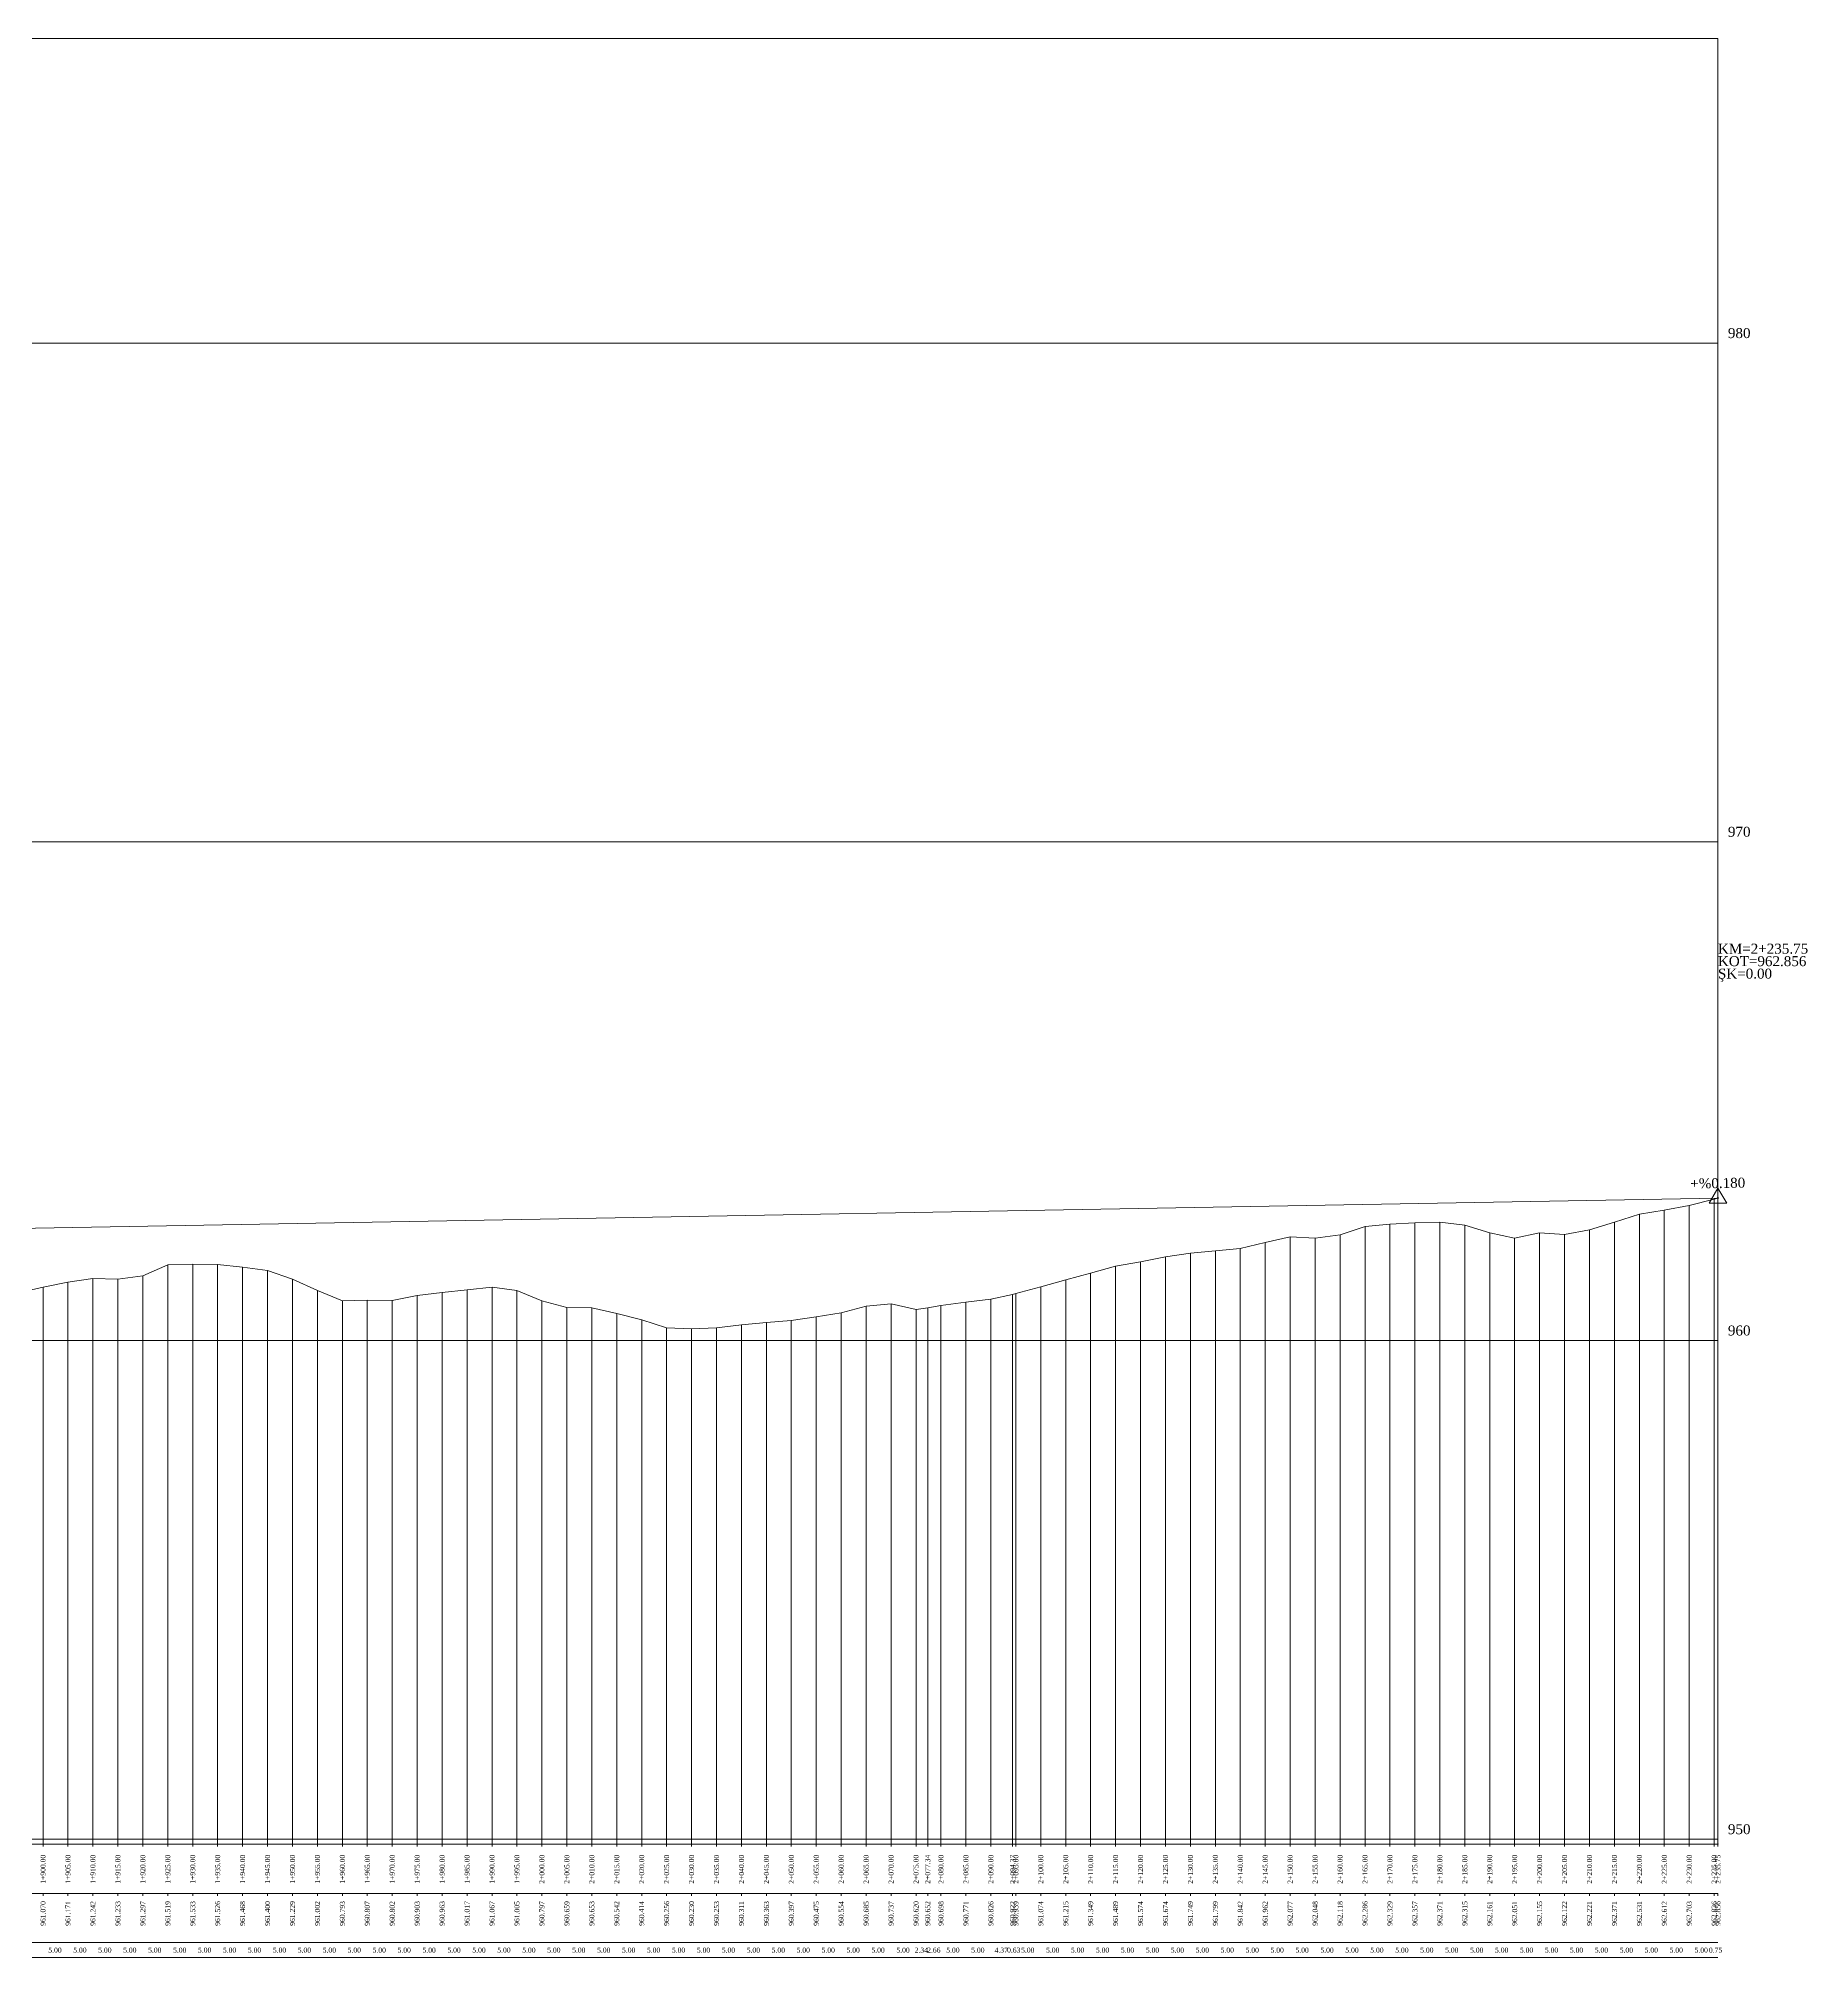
# Model space of a CAD drawing. Header units: metres. Extents: x 478603 to 489313, y 4282657 to 4289463.
# Drawn here: x 485037.6 to 485392.3, y 4283872.8 to 4284257.7 of the extents above; entities that cross this region are included whole.
import ezdxf

# ---------------------------------------------------------------- set-up
doc = ezdxf.new("R2010")
doc.units = ezdxf.units.M
for name, color, linetype, lineweight in [('PL_SEMBOL', 7, 'Continuous', 0), ('PR_ALINMAN', 1, 'Continuous', 0), ('PR_ENK_ARAMESAFE', 5, 'Continuous', 0), ('PR_ENK_EKSEN1', 5, 'Continuous', 0), ('PR_ENK_EKSEN1D', 1, 'Continuous', 0), ('PR_ENK_KM', 18, 'Continuous', 0), ('PR_ENK_Z', 96, 'Continuous', 0), ('PR_KIYAS', 153, 'Continuous', 0), ('PR_OLCEK', 1, 'Continuous', 0), ('PR_PROFIL', 153, 'Continuous', 0)]:
    doc.layers.add(name, color=color, linetype=linetype, lineweight=lineweight)
doc.styles.get("Standard").update_dxf_attribs({"font": 'times.ttf'})

# ---------------------------------------------------------------- blocks, each defined once
blk = doc.blocks.new('3')
at = {"layer": 'PL_SEMBOL'}
for p, q in [((0, 2), (-1.75, -1)), ((0.125, 0.125), (-0.125, -0.125)), ((-0.125, 0.125), (0.125, -0.125)), ((1.75, -1), (0, 2)), ((-1.75, -1), (1.75, -1))]:
    blk.add_line(p, q, dxfattribs=at)

msp = doc.modelspace()

# ---------------------------------------------------------------- linework, layer by layer
at = {"layer": 'PR_ALINMAN'}
for p in [(484524.22, 4284009.85), (485374.32, 4284025.15)]:
    msp.add_line(p, (485374.32, 4284025.15), dxfattribs=at)
at = {"layer": 'PR_ENK_EKSEN1'}
for p, q in [((485363.57, 4284022.71), (485368.57, 4284023.62)), ((485368.57, 4284023.62), (485373.57, 4284024.95)), ((485373.57, 4284024.95), (485374.32, 4284025.15)), ((485298.57, 4284017.77), (485303.57, 4284019.45)), ((485303.57, 4284019.45), (485308.57, 4284019.88)), ((485308.57, 4284019.88), (485313.57, 4284020.16)), ((485313.57, 4284020.16), (485318.57, 4284020.3)), ((485318.57, 4284020.3), (485323.57, 4284019.74)), ((485323.57, 4284019.74), (485328.57, 4284018.2)), ((485348.57, 4284018.79), (485353.57, 4284020.3)), ((485353.57, 4284020.3), (485358.57, 4284021.9)), ((485358.57, 4284021.9), (485363.57, 4284022.71)), ((485278.57, 4284015.01), (485283.57, 4284016.21)), ((485283.57, 4284016.21), (485288.57, 4284017.36)), ((485288.57, 4284017.36), (485293.57, 4284017.07)), ((485293.57, 4284017.07), (485298.57, 4284017.77)), ((485328.57, 4284018.2), (485333.57, 4284017.09)), ((485333.57, 4284017.09), (485338.57, 4284018.14)), ((485338.57, 4284018.14), (485343.57, 4284017.81)), ((485343.57, 4284017.81), (485348.57, 4284018.79)), ((485058.57, 4284009.56), (485063.57, 4284011.78)), ((485063.57, 4284011.78), (485068.57, 4284011.92)), ((485068.57, 4284011.92), (485073.57, 4284011.85)), ((485073.57, 4284011.85), (485078.57, 4284011.27)), ((485248.57, 4284010.08), (485253.57, 4284011.48)), ((485253.57, 4284011.48), (485258.57, 4284012.33)), ((485258.57, 4284012.33), (485263.57, 4284013.33)), ((485263.57, 4284013.33), (485268.57, 4284014.08)), ((485268.57, 4284014.08), (485273.57, 4284014.58)), ((485273.57, 4284014.58), (485278.57, 4284015.01)), ((485038.57, 4284007.29), (485043.57, 4284008.3)), ((485043.57, 4284008.3), (485048.57, 4284009.01)), ((485048.57, 4284009.01), (485053.57, 4284008.91)), ((485053.57, 4284008.91), (485058.57, 4284009.56)), ((485078.57, 4284011.27), (485083.57, 4284010.59)), ((485083.57, 4284010.59), (485088.57, 4284008.88)), ((485088.57, 4284008.88), (485093.57, 4284006.6)), ((485238.57, 4284007.33), (485243.57, 4284008.74)), ((485243.57, 4284008.74), (485248.57, 4284010.08)), ((485033.57, 4284006.17), (485038.57, 4284007.29)), ((485093.57, 4284006.6), (485098.57, 4284004.52)), ((485098.57, 4284004.52), (485103.57, 4284004.66)), ((485103.57, 4284004.66), (485108.57, 4284004.61)), ((485108.57, 4284004.61), (485113.57, 4284005.62)), ((485113.57, 4284005.62), (485118.57, 4284006.22)), ((485118.57, 4284006.22), (485123.57, 4284006.76)), ((485123.57, 4284006.76), (485128.57, 4284007.26)), ((485128.57, 4284007.26), (485133.57, 4284006.64)), ((485133.57, 4284006.64), (485138.57, 4284004.55)), ((485138.57, 4284004.55), (485143.57, 4284003.17)), ((485203.57, 4284003.44), (485208.57, 4284003.95)), ((485208.57, 4284003.95), (485213.57, 4284002.79)), ((485218.57, 4284003.57), (485223.57, 4284004.3)), ((485223.57, 4284004.3), (485228.57, 4284004.85)), ((485228.57, 4284004.85), (485232.94, 4284005.81)), ((485232.94, 4284005.81), (485233.57, 4284005.98)), ((485233.57, 4284005.98), (485238.57, 4284007.33)), ((485143.57, 4284003.17), (485148.57, 4284003.12)), ((485148.57, 4284003.12), (485153.57, 4284002.01)), ((485153.57, 4284002.01), (485158.57, 4284000.73)), ((485158.57, 4284000.73), (485163.57, 4283999.15)), ((485178.57, 4283999.7), (485183.57, 4284000.22)), ((485183.57, 4284000.22), (485188.57, 4284000.56)), ((485188.57, 4284000.56), (485193.57, 4284001.34)), ((485193.57, 4284001.34), (485198.57, 4284002.13)), ((485198.57, 4284002.13), (485203.57, 4284003.44)), ((485213.57, 4284002.79), (485215.91, 4284003.11)), ((485215.91, 4284003.11), (485218.57, 4284003.57)), ((485163.57, 4283999.15), (485168.57, 4283998.89)), ((485168.57, 4283998.89), (485173.57, 4283999.11)), ((485173.57, 4283999.11), (485178.57, 4283999.7))]:
    msp.add_line(p, q, dxfattribs=at)
at = {"layer": 'PR_ENK_EKSEN1D'}
for p, q in [((485368.57, 4283895.59), (485368.57, 4284023.62)), ((485373.57, 4283895.59), (485373.57, 4284024.95)), ((485374.32, 4283895.59), (485374.32, 4284025.15)), ((485303.57, 4283895.59), (485303.57, 4284019.45)), ((485308.57, 4283895.59), (485308.57, 4284019.88)), ((485313.57, 4283895.59), (485313.57, 4284020.16)), ((485318.57, 4283895.59), (485318.57, 4284020.3)), ((485323.57, 4283895.59), (485323.57, 4284019.74)), ((485353.57, 4283895.59), (485353.57, 4284020.3)), ((485358.57, 4283895.59), (485358.57, 4284021.9)), ((485363.57, 4283895.59), (485363.57, 4284022.71)), ((485283.57, 4283895.59), (485283.57, 4284016.21)), ((485288.57, 4283895.59), (485288.57, 4284017.36)), ((485293.57, 4283895.59), (485293.57, 4284017.07)), ((485298.57, 4283895.59), (485298.57, 4284017.77)), ((485328.57, 4283895.59), (485328.57, 4284018.2)), ((485333.57, 4283895.59), (485333.57, 4284017.09)), ((485338.57, 4283895.59), (485338.57, 4284018.14)), ((485343.57, 4283895.59), (485343.57, 4284017.81)), ((485348.57, 4283895.59), (485348.57, 4284018.79)), ((485063.57, 4283895.59), (485063.57, 4284011.78)), ((485068.57, 4283895.59), (485068.57, 4284011.92)), ((485073.57, 4283895.59), (485073.57, 4284011.85)), ((485253.57, 4283895.59), (485253.57, 4284011.48)), ((485258.57, 4283895.59), (485258.57, 4284012.33)), ((485263.57, 4283895.59), (485263.57, 4284013.33)), ((485268.57, 4283895.59), (485268.57, 4284014.08)), ((485273.57, 4283895.59), (485273.57, 4284014.58)), ((485278.57, 4283895.59), (485278.57, 4284015.01)), ((485043.57, 4283895.59), (485043.57, 4284008.3)), ((485048.57, 4283895.59), (485048.57, 4284009.01)), ((485053.57, 4283895.59), (485053.57, 4284008.91)), ((485058.57, 4283895.59), (485058.57, 4284009.56)), ((485078.57, 4283895.59), (485078.57, 4284011.27)), ((485083.57, 4283895.59), (485083.57, 4284010.59)), ((485088.57, 4283895.59), (485088.57, 4284008.88)), ((485243.57, 4283895.59), (485243.57, 4284008.74)), ((485248.57, 4283895.59), (485248.57, 4284010.08)), ((485038.57, 4283895.59), (485038.57, 4284007.29)), ((485093.57, 4283895.59), (485093.57, 4284006.6)), ((485098.57, 4283895.59), (485098.57, 4284004.52)), ((485103.57, 4283895.59), (485103.57, 4284004.66)), ((485108.57, 4283895.59), (485108.57, 4284004.61)), ((485113.57, 4283895.59), (485113.57, 4284005.62)), ((485118.57, 4283895.59), (485118.57, 4284006.22)), ((485123.57, 4283895.59), (485123.57, 4284006.76)), ((485128.57, 4283895.59), (485128.57, 4284007.26)), ((485133.57, 4283895.59), (485133.57, 4284006.64)), ((485138.57, 4283895.59), (485138.57, 4284004.55)), ((485208.57, 4283895.59), (485208.57, 4284003.95)), ((485223.57, 4283895.59), (485223.57, 4284004.3)), ((485228.57, 4283895.59), (485228.57, 4284004.85)), ((485232.94, 4283895.59), (485232.94, 4284005.81)), ((485233.57, 4283895.59), (485233.57, 4284005.98)), ((485238.57, 4283895.59), (485238.57, 4284007.33)), ((485143.57, 4283895.59), (485143.57, 4284003.17)), ((485148.57, 4283895.59), (485148.57, 4284003.12)), ((485153.57, 4283895.59), (485153.57, 4284002.01)), ((485158.57, 4283895.59), (485158.57, 4284000.73)), ((485183.57, 4283895.59), (485183.57, 4284000.22)), ((485188.57, 4283895.59), (485188.57, 4284000.56)), ((485193.57, 4283895.59), (485193.57, 4284001.34)), ((485198.57, 4283895.59), (485198.57, 4284002.13)), ((485203.57, 4283895.59), (485203.57, 4284003.44)), ((485213.57, 4283895.59), (485213.57, 4284002.79)), ((485215.91, 4283895.59), (485215.91, 4284003.11)), ((485218.57, 4283895.59), (485218.57, 4284003.57)), ((485163.57, 4283895.59), (485163.57, 4283999.15)), ((485168.57, 4283895.59), (485168.57, 4283998.89)), ((485173.57, 4283895.59), (485173.57, 4283999.11)), ((485178.57, 4283895.59), (485178.57, 4283999.7))]:
    msp.add_line(p, q, dxfattribs=at)
at = {"layer": 'PR_KIYAS'}
for p, q in [((483148.57, 4284196.59), (485374.32, 4284196.59)), ((483148.57, 4284096.59), (485374.32, 4284096.59)), ((483148.57, 4283996.59), (485374.32, 4283996.59)), ((483148.57, 4283896.59), (485374.32, 4283896.59))]:
    msp.add_line(p, q, dxfattribs=at)
at = {"layer": 'PR_OLCEK'}
msp.add_point((485374.32, 4283895.59, 949.9), dxfattribs=at)
at = {"layer": 'PR_PROFIL'}
for p, q in [((483148.57, 4284257.68), (485374.32, 4284257.68)), ((485374.32, 4283895.59), (485374.32, 4284257.68)), ((483128.57, 4283895.59), (485374.32, 4283895.59)), ((485038.57, 4283895.09), (485038.57, 4283895.59)), ((485043.57, 4283895.09), (485043.57, 4283895.59)), ((485048.57, 4283895.09), (485048.57, 4283895.59)), ((485053.57, 4283895.09), (485053.57, 4283895.59)), ((485058.57, 4283895.09), (485058.57, 4283895.59)), ((485063.57, 4283895.09), (485063.57, 4283895.59)), ((485068.57, 4283895.09), (485068.57, 4283895.59)), ((485073.57, 4283895.09), (485073.57, 4283895.59)), ((485078.57, 4283895.09), (485078.57, 4283895.59)), ((485083.57, 4283895.09), (485083.57, 4283895.59)), ((485088.57, 4283895.09), (485088.57, 4283895.59)), ((485093.57, 4283895.09), (485093.57, 4283895.59)), ((485098.57, 4283895.09), (485098.57, 4283895.59)), ((485103.57, 4283895.09), (485103.57, 4283895.59)), ((485108.57, 4283895.09), (485108.57, 4283895.59)), ((485113.57, 4283895.09), (485113.57, 4283895.59)), ((485118.57, 4283895.09), (485118.57, 4283895.59)), ((485123.57, 4283895.09), (485123.57, 4283895.59)), ((485128.57, 4283895.09), (485128.57, 4283895.59)), ((485133.57, 4283895.09), (485133.57, 4283895.59)), ((485138.57, 4283895.09), (485138.57, 4283895.59)), ((485143.57, 4283895.09), (485143.57, 4283895.59)), ((485148.57, 4283895.09), (485148.57, 4283895.59)), ((485153.57, 4283895.09), (485153.57, 4283895.59)), ((485158.57, 4283895.09), (485158.57, 4283895.59)), ((485163.57, 4283895.09), (485163.57, 4283895.59)), ((485168.57, 4283895.09), (485168.57, 4283895.59)), ((485173.57, 4283895.09), (485173.57, 4283895.59)), ((485178.57, 4283895.09), (485178.57, 4283895.59)), ((485183.57, 4283895.09), (485183.57, 4283895.59)), ((485188.57, 4283895.09), (485188.57, 4283895.59)), ((485193.57, 4283895.09), (485193.57, 4283895.59)), ((485198.57, 4283895.09), (485198.57, 4283895.59)), ((485203.57, 4283895.09), (485203.57, 4283895.59)), ((485208.57, 4283895.09), (485208.57, 4283895.59)), ((485213.57, 4283895.09), (485213.57, 4283895.59)), ((485215.91, 4283895.09), (485215.91, 4283895.59)), ((485218.57, 4283895.09), (485218.57, 4283895.59)), ((485223.57, 4283895.09), (485223.57, 4283895.59)), ((485228.57, 4283895.09), (485228.57, 4283895.59)), ((485232.94, 4283895.09), (485232.94, 4283895.59)), ((485233.57, 4283895.09), (485233.57, 4283895.59)), ((485238.57, 4283895.09), (485238.57, 4283895.59)), ((485243.57, 4283895.09), (485243.57, 4283895.59)), ((485248.57, 4283895.09), (485248.57, 4283895.59)), ((485253.57, 4283895.09), (485253.57, 4283895.59)), ((485258.57, 4283895.09), (485258.57, 4283895.59)), ((485263.57, 4283895.09), (485263.57, 4283895.59)), ((485268.57, 4283895.09), (485268.57, 4283895.59)), ((485273.57, 4283895.09), (485273.57, 4283895.59)), ((485278.57, 4283895.09), (485278.57, 4283895.59)), ((485283.57, 4283895.09), (485283.57, 4283895.59)), ((485288.57, 4283895.09), (485288.57, 4283895.59)), ((485293.57, 4283895.09), (485293.57, 4283895.59)), ((485298.57, 4283895.09), (485298.57, 4283895.59)), ((485303.57, 4283895.09), (485303.57, 4283895.59)), ((485308.57, 4283895.09), (485308.57, 4283895.59)), ((485313.57, 4283895.09), (485313.57, 4283895.59)), ((485318.57, 4283895.09), (485318.57, 4283895.59)), ((485323.57, 4283895.09), (485323.57, 4283895.59)), ((485328.57, 4283895.09), (485328.57, 4283895.59)), ((485333.57, 4283895.09), (485333.57, 4283895.59)), ((485338.57, 4283895.09), (485338.57, 4283895.59)), ((485343.57, 4283895.09), (485343.57, 4283895.59)), ((485348.57, 4283895.09), (485348.57, 4283895.59)), ((485353.57, 4283895.09), (485353.57, 4283895.59)), ((485358.57, 4283895.09), (485358.57, 4283895.59)), ((485363.57, 4283895.09), (485363.57, 4283895.59)), ((485368.57, 4283895.09), (485368.57, 4283895.59)), ((485373.57, 4283895.09), (485373.57, 4283895.59)), ((485374.32, 4283895.09), (485374.32, 4283895.59)), ((483128.57, 4283885.71), (485374.32, 4283885.71)), ((485038.57, 4283885.21), (485038.57, 4283885.71)), ((485043.57, 4283885.21), (485043.57, 4283885.71)), ((485048.57, 4283885.21), (485048.57, 4283885.71)), ((485053.57, 4283885.21), (485053.57, 4283885.71)), ((485058.57, 4283885.21), (485058.57, 4283885.71)), ((485063.57, 4283885.21), (485063.57, 4283885.71)), ((485068.57, 4283885.21), (485068.57, 4283885.71)), ((485073.57, 4283885.21), (485073.57, 4283885.71)), ((485078.57, 4283885.21), (485078.57, 4283885.71)), ((485083.57, 4283885.21), (485083.57, 4283885.71)), ((485088.57, 4283885.21), (485088.57, 4283885.71)), ((485093.57, 4283885.21), (485093.57, 4283885.71)), ((485098.57, 4283885.21), (485098.57, 4283885.71)), ((485103.57, 4283885.21), (485103.57, 4283885.71)), ((485108.57, 4283885.21), (485108.57, 4283885.71)), ((485113.57, 4283885.21), (485113.57, 4283885.71)), ((485118.57, 4283885.21), (485118.57, 4283885.71)), ((485123.57, 4283885.21), (485123.57, 4283885.71)), ((485128.57, 4283885.21), (485128.57, 4283885.71)), ((485133.57, 4283885.21), (485133.57, 4283885.71)), ((485138.57, 4283885.21), (485138.57, 4283885.71)), ((485143.57, 4283885.21), (485143.57, 4283885.71)), ((485148.57, 4283885.21), (485148.57, 4283885.71)), ((485153.57, 4283885.21), (485153.57, 4283885.71)), ((485158.57, 4283885.21), (485158.57, 4283885.71)), ((485163.57, 4283885.21), (485163.57, 4283885.71)), ((485168.57, 4283885.21), (485168.57, 4283885.71)), ((485173.57, 4283885.21), (485173.57, 4283885.71)), ((485178.57, 4283885.21), (485178.57, 4283885.71)), ((485183.57, 4283885.21), (485183.57, 4283885.71)), ((485188.57, 4283885.21), (485188.57, 4283885.71)), ((485193.57, 4283885.21), (485193.57, 4283885.71)), ((485198.57, 4283885.21), (485198.57, 4283885.71)), ((485203.57, 4283885.21), (485203.57, 4283885.71)), ((485208.57, 4283885.21), (485208.57, 4283885.71)), ((485213.57, 4283885.21), (485213.57, 4283885.71)), ((485215.91, 4283885.21), (485215.91, 4283885.71)), ((485218.57, 4283885.21), (485218.57, 4283885.71)), ((485223.57, 4283885.21), (485223.57, 4283885.71)), ((485228.57, 4283885.21), (485228.57, 4283885.71)), ((485232.94, 4283885.21), (485232.94, 4283885.71)), ((485233.57, 4283885.21), (485233.57, 4283885.71)), ((485238.57, 4283885.21), (485238.57, 4283885.71)), ((485243.57, 4283885.21), (485243.57, 4283885.71)), ((485248.57, 4283885.21), (485248.57, 4283885.71)), ((485253.57, 4283885.21), (485253.57, 4283885.71)), ((485258.57, 4283885.21), (485258.57, 4283885.71)), ((485263.57, 4283885.21), (485263.57, 4283885.71)), ((485268.57, 4283885.21), (485268.57, 4283885.71)), ((485273.57, 4283885.21), (485273.57, 4283885.71)), ((485278.57, 4283885.21), (485278.57, 4283885.71)), ((485283.57, 4283885.21), (485283.57, 4283885.71)), ((485288.57, 4283885.21), (485288.57, 4283885.71)), ((485293.57, 4283885.21), (485293.57, 4283885.71)), ((485298.57, 4283885.21), (485298.57, 4283885.71)), ((485303.57, 4283885.21), (485303.57, 4283885.71)), ((485308.57, 4283885.21), (485308.57, 4283885.71)), ((485313.57, 4283885.21), (485313.57, 4283885.71)), ((485318.57, 4283885.21), (485318.57, 4283885.71)), ((485323.57, 4283885.21), (485323.57, 4283885.71)), ((485328.57, 4283885.21), (485328.57, 4283885.71)), ((485333.57, 4283885.21), (485333.57, 4283885.71)), ((485338.57, 4283885.21), (485338.57, 4283885.71)), ((485343.57, 4283885.21), (485343.57, 4283885.71)), ((485348.57, 4283885.21), (485348.57, 4283885.71)), ((485353.57, 4283885.21), (485353.57, 4283885.71)), ((485358.57, 4283885.21), (485358.57, 4283885.71)), ((485363.57, 4283885.21), (485363.57, 4283885.71)), ((485368.57, 4283885.21), (485368.57, 4283885.71)), ((485373.57, 4283885.21), (485373.57, 4283885.71)), ((485374.32, 4283885.21), (485374.32, 4283885.71)), ((483128.57, 4283875.84), (485374.32, 4283875.84)), ((483128.57, 4283872.84), (485374.32, 4283872.84))]:
    msp.add_line(p, q, dxfattribs=at)

# ---------------------------------------------------------------- block references
at = {"layer": 'PR_ALINMAN'}
msp.add_blockref('3', (485374.32, 4284025.15), dxfattribs=at)

# ---------------------------------------------------------------- texts
for s, p in [('KM=2+235.75', (485374.32, 4284074.15)), ('KOT=962.856', (485374.32, 4284071.65)), ('ŞK=0.00', (485374.32, 4284069.15))]:
    msp.add_text(s, height=2, dxfattribs=at).set_placement(p)
msp.add_text('+%0.180', height=2, rotation=1.031, dxfattribs=at).set_placement((485368.79, 4284027.05))
at = {"layer": 'PR_ENK_ARAMESAFE'}
for s, p in [('5.00', (485039.63, 4283873.84)), ('5.00', (485044.63, 4283873.84)), ('5.00', (485049.63, 4283873.84)), ('5.00', (485054.63, 4283873.84)), ('5.00', (485059.63, 4283873.84)), ('5.00', (485064.63, 4283873.84)), ('5.00', (485069.63, 4283873.84)), ('5.00', (485074.63, 4283873.84)), ('5.00', (485079.63, 4283873.84)), ('5.00', (485084.63, 4283873.84)), ('5.00', (485089.63, 4283873.84)), ('5.00', (485094.63, 4283873.84)), ('5.00', (485099.63, 4283873.84)), ('5.00', (485104.63, 4283873.84)), ('5.00', (485109.63, 4283873.84)), ('5.00', (485114.63, 4283873.84)), ('5.00', (485119.63, 4283873.84)), ('5.00', (485124.63, 4283873.84)), ('5.00', (485129.63, 4283873.84)), ('5.00', (485134.63, 4283873.84)), ('5.00', (485139.63, 4283873.84)), ('5.00', (485144.63, 4283873.84)), ('5.00', (485149.63, 4283873.84)), ('5.00', (485154.63, 4283873.84)), ('5.00', (485159.63, 4283873.84)), ('5.00', (485164.63, 4283873.84)), ('5.00', (485169.63, 4283873.84)), ('5.00', (485174.63, 4283873.84)), ('5.00', (485179.63, 4283873.84)), ('5.00', (485184.63, 4283873.84)), ('5.00', (485189.63, 4283873.84)), ('5.00', (485194.63, 4283873.84)), ('5.00', (485199.63, 4283873.84)), ('5.00', (485204.63, 4283873.84)), ('5.00', (485209.63, 4283873.84)), ('2.34', (485213.3, 4283873.84)), ('2.66', (485215.8, 4283873.84)), ('5.00', (485219.63, 4283873.84)), ('5.00', (485224.63, 4283873.84)), ('4.37', (485229.32, 4283873.84)), ('0.63', (485231.82, 4283873.84)), ('5.00', (485234.63, 4283873.84)), ('5.00', (485239.63, 4283873.84)), ('5.00', (485244.63, 4283873.84)), ('5.00', (485249.63, 4283873.84)), ('5.00', (485254.63, 4283873.84)), ('5.00', (485259.63, 4283873.84)), ('5.00', (485264.63, 4283873.84)), ('5.00', (485269.63, 4283873.84)), ('5.00', (485274.63, 4283873.84)), ('5.00', (485279.63, 4283873.84)), ('5.00', (485284.63, 4283873.84)), ('5.00', (485289.63, 4283873.84)), ('5.00', (485294.63, 4283873.84)), ('5.00', (485299.63, 4283873.84)), ('5.00', (485304.63, 4283873.84)), ('5.00', (485309.63, 4283873.84)), ('5.00', (485314.63, 4283873.84)), ('5.00', (485319.63, 4283873.84)), ('5.00', (485324.63, 4283873.84)), ('5.00', (485329.63, 4283873.84)), ('5.00', (485334.63, 4283873.84)), ('5.00', (485339.63, 4283873.84)), ('5.00', (485344.63, 4283873.84)), ('5.00', (485349.63, 4283873.84)), ('5.00', (485354.63, 4283873.84)), ('5.00', (485359.63, 4283873.84)), ('5.00', (485364.63, 4283873.84)), ('5.00', (485369.63, 4283873.84)), ('0.75', (485372.51, 4283873.84))]:
    msp.add_text(s, height=1, dxfattribs=at).set_placement(p)
at = {"layer": 'PR_ENK_KM'}
for s, p in [('  1+900.00', (485039.07, 4283886.88)), ('  1+905.00', (485044.07, 4283886.88)), ('  1+910.00', (485049.07, 4283886.88)), ('  1+915.00', (485054.07, 4283886.88)), ('  1+920.00', (485059.07, 4283886.88)), ('  1+925.00', (485064.07, 4283886.88)), ('  1+930.00', (485069.07, 4283886.88)), ('  1+935.00', (485074.07, 4283886.88)), ('  1+940.00', (485079.07, 4283886.88)), ('  1+945.00', (485084.07, 4283886.88)), ('  1+950.00', (485089.07, 4283886.88)), ('  1+955.00', (485094.07, 4283886.88)), ('  1+960.00', (485099.07, 4283886.88)), ('  1+965.00', (485104.07, 4283886.88)), ('  1+970.00', (485109.07, 4283886.88)), ('  1+975.00', (485114.07, 4283886.88)), ('  1+980.00', (485119.07, 4283886.88)), ('  1+985.00', (485124.07, 4283886.88)), ('  1+990.00', (485129.07, 4283886.88)), ('  1+995.00', (485134.07, 4283886.88)), ('  2+000.00', (485139.07, 4283886.88)), ('  2+005.00', (485144.07, 4283886.88)), ('  2+010.00', (485149.07, 4283886.88)), ('  2+015.00', (485154.07, 4283886.88)), ('  2+020.00', (485159.07, 4283886.88)), ('  2+025.00', (485164.07, 4283886.88)), ('  2+030.00', (485169.07, 4283886.88)), ('  2+035.00', (485174.07, 4283886.88)), ('  2+040.00', (485179.07, 4283886.88)), ('  2+045.00', (485184.07, 4283886.88)), ('  2+050.00', (485189.07, 4283886.88)), ('  2+055.00', (485194.07, 4283886.88)), ('  2+060.00', (485199.07, 4283886.88)), ('  2+065.00', (485204.07, 4283886.88)), ('  2+070.00', (485209.07, 4283886.88)), ('  2+075.00', (485214.07, 4283886.88)), ('  2+077.34', (485216.41, 4283886.88)), ('  2+080.00', (485219.07, 4283886.88)), ('  2+085.00', (485224.07, 4283886.88)), ('  2+090.00', (485229.07, 4283886.88)), ('  2+094.37', (485233.44, 4283886.88)), ('  2+095.00', (485234.07, 4283886.88)), ('  2+100.00', (485239.07, 4283886.88)), ('  2+105.00', (485244.07, 4283886.88)), ('  2+110.00', (485249.07, 4283886.88)), ('  2+115.00', (485254.07, 4283886.88)), ('  2+120.00', (485259.07, 4283886.88)), ('  2+125.00', (485264.07, 4283886.88)), ('  2+130.00', (485269.07, 4283886.88)), ('  2+135.00', (485274.07, 4283886.88)), ('  2+140.00', (485279.07, 4283886.88)), ('  2+145.00', (485284.07, 4283886.88)), ('  2+150.00', (485289.07, 4283886.88)), ('  2+155.00', (485294.07, 4283886.88)), ('  2+160.00', (485299.07, 4283886.88)), ('  2+165.00', (485304.07, 4283886.88)), ('  2+170.00', (485309.07, 4283886.88)), ('  2+175.00', (485314.07, 4283886.88)), ('  2+180.00', (485319.07, 4283886.88)), ('  2+185.00', (485324.07, 4283886.88)), ('  2+190.00', (485329.07, 4283886.88)), ('  2+195.00', (485334.07, 4283886.88)), ('  2+200.00', (485339.07, 4283886.88)), ('  2+205.00', (485344.07, 4283886.88)), ('  2+210.00', (485349.07, 4283886.88)), ('  2+215.00', (485354.07, 4283886.88)), ('  2+220.00', (485359.07, 4283886.88)), ('  2+225.00', (485364.07, 4283886.88)), ('  2+230.00', (485369.07, 4283886.88)), ('  2+235.00', (485374.07, 4283886.88)), ('  2+235.75', (485374.82, 4283886.88))]:
    msp.add_text(s, height=1, rotation=90, dxfattribs=at).set_placement(p)
at = {"layer": 'PR_ENK_Z'}
for s, p in [('961.070', (485039.07, 4283879.21)), ('961.171', (485044.07, 4283879.21)), ('961.242', (485049.07, 4283879.21)), ('961.233', (485054.07, 4283879.21)), ('961.297', (485059.07, 4283879.21)), ('961.519', (485064.07, 4283879.21)), ('961.533', (485069.07, 4283879.21)), ('961.526', (485074.07, 4283879.21)), ('961.468', (485079.07, 4283879.21)), ('961.400', (485084.07, 4283879.21)), ('961.229', (485089.07, 4283879.21)), ('961.002', (485094.07, 4283879.21)), ('960.793', (485099.07, 4283879.21)), ('960.807', (485104.07, 4283879.21)), ('960.802', (485109.07, 4283879.21)), ('960.903', (485114.07, 4283879.21)), ('960.963', (485119.07, 4283879.21)), ('961.017', (485124.07, 4283879.21)), ('961.067', (485129.07, 4283879.21)), ('961.005', (485134.07, 4283879.21)), ('960.797', (485139.07, 4283879.21)), ('960.659', (485144.07, 4283879.21)), ('960.653', (485149.07, 4283879.21)), ('960.542', (485154.07, 4283879.21)), ('960.414', (485159.07, 4283879.21)), ('960.256', (485164.07, 4283879.21)), ('960.230', (485169.07, 4283879.21)), ('960.253', (485174.07, 4283879.21)), ('960.311', (485179.07, 4283879.21)), ('960.363', (485184.07, 4283879.21)), ('960.397', (485189.07, 4283879.21)), ('960.475', (485194.07, 4283879.21)), ('960.554', (485199.07, 4283879.21)), ('960.685', (485204.07, 4283879.21)), ('960.737', (485209.07, 4283879.21)), ('960.620', (485214.07, 4283879.21)), ('960.652', (485216.41, 4283879.21)), ('960.698', (485219.07, 4283879.21)), ('960.771', (485224.07, 4283879.21)), ('960.826', (485229.07, 4283879.21)), ('960.922', (485233.44, 4283879.21)), ('960.939', (485234.07, 4283879.21)), ('961.074', (485239.07, 4283879.21)), ('961.215', (485244.07, 4283879.21)), ('961.349', (485249.07, 4283879.21)), ('961.489', (485254.07, 4283879.21)), ('961.574', (485259.07, 4283879.21)), ('961.674', (485264.07, 4283879.21)), ('961.749', (485269.07, 4283879.21)), ('961.799', (485274.07, 4283879.21)), ('961.842', (485279.07, 4283879.21)), ('961.962', (485284.07, 4283879.21)), ('962.077', (485289.07, 4283879.21)), ('962.048', (485294.07, 4283879.21)), ('962.118', (485299.07, 4283879.21)), ('962.286', (485304.07, 4283879.21)), ('962.329', (485309.07, 4283879.21)), ('962.357', (485314.07, 4283879.21)), ('962.371', (485319.07, 4283879.21)), ('962.315', (485324.07, 4283879.21)), ('962.161', (485329.07, 4283879.21)), ('962.051', (485334.07, 4283879.21)), ('962.155', (485339.07, 4283879.21)), ('962.122', (485344.07, 4283879.21)), ('962.221', (485349.07, 4283879.21)), ('962.371', (485354.07, 4283879.21)), ('962.531', (485359.07, 4283879.21)), ('962.612', (485364.07, 4283879.21)), ('962.703', (485369.07, 4283879.21)), ('962.836', (485374.07, 4283879.21)), ('962.856', (485374.82, 4283879.21))]:
    msp.add_text(s, height=1, rotation=90, dxfattribs=at).set_placement(p)
at = {"layer": 'PR_PROFIL'}
for s, p in [('980', (485376.32, 4284197.59)), ('970', (485376.32, 4284097.59)), ('960', (485376.32, 4283997.59)), ('950', (485376.32, 4283897.59))]:
    msp.add_text(s, height=2, dxfattribs=at).set_placement(p)

doc.saveas('drawing.dxf')
